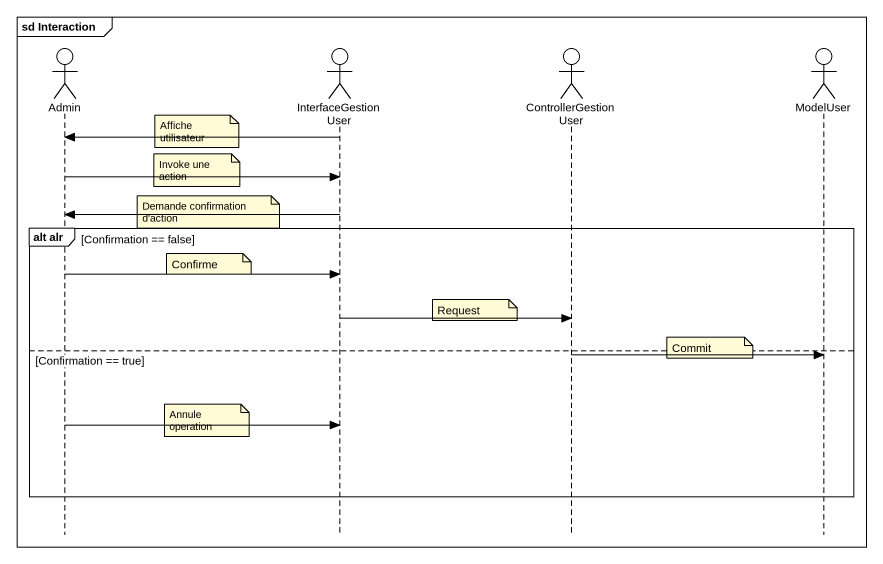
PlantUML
@startuml
mainframe sd Interaction
hide footbox
actor Admin
actor InterfaceGestionUser
actor ControllerGestionUser
actor ModelUser

note right of Admin : Affiche utilisateur
InterfaceGestionUser -> Admin
note right of Admin : Invoke une action
Admin -> InterfaceGestionUser
note left of InterfaceGestionUser : Demande confirmation d'action
InterfaceGestionUser -> Admin
group alt alr [Confirmation == false]
  note left of InterfaceGestionUser : Confirme
  Admin -> InterfaceGestionUser
  note left of ControllerGestionUser : Request
  InterfaceGestionUser -> ControllerGestionUser
  note left of ModelUser : Commit
else Confirmation == true
  ControllerGestionUser -> ModelUser
  note left of InterfaceGestionUser : Annule operation
  Admin -> InterfaceGestionUser
end
@enduml
